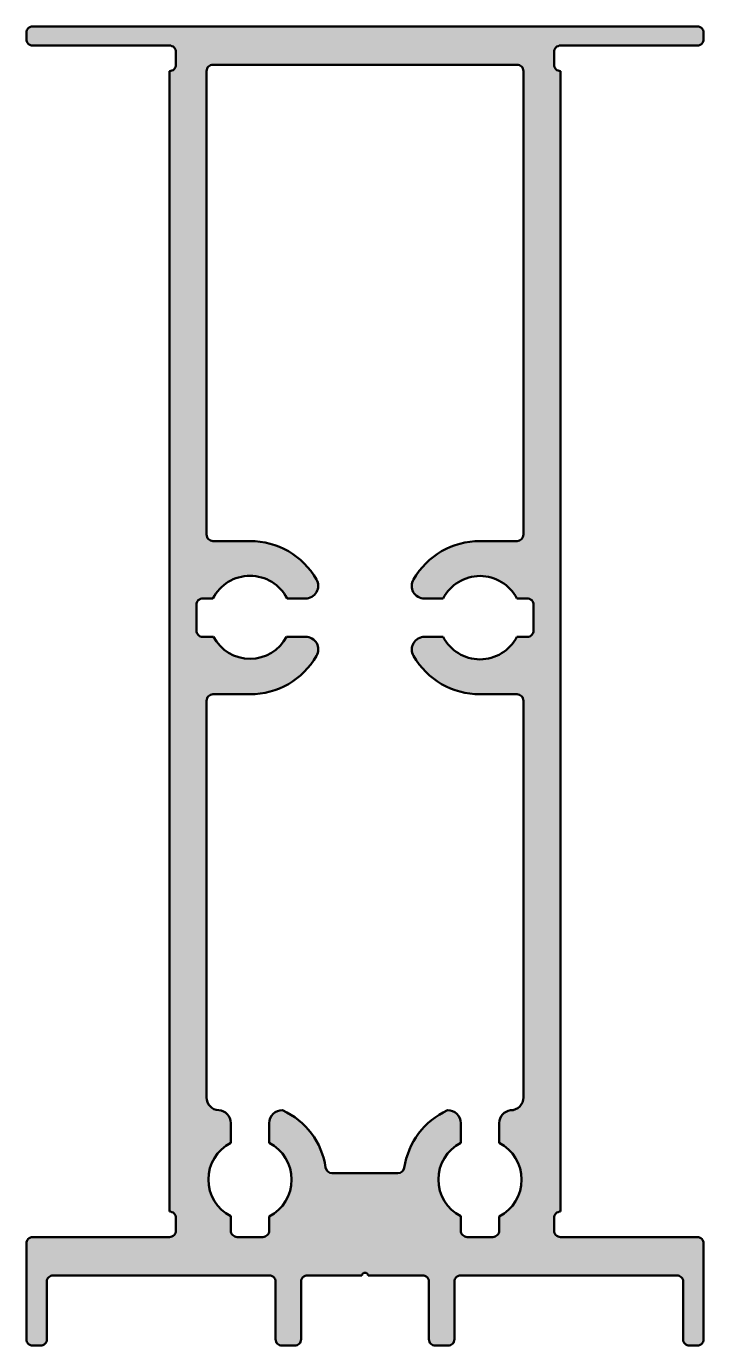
# Model space of a CAD drawing. Extents: x 0 to 53, y 0 to 103.
import ezdxf

# ---------------------------------------------------------------- set-up
doc = ezdxf.new("R2010")
doc.units = 0
doc.layers.add('0S-Alu contour', color=7, linetype='Continuous', lineweight=50)
doc.layers.add('0S-Alu hatch', color=252, linetype='Continuous', lineweight=25)

# ---------------------------------------------------------------- blocks, each defined once
blk = doc.blocks.new('324320__92DC7F8A_E712_4B63_88AD_3FE7CF67485B_')
at = {"layer": '0S-Alu hatch'}
h = blk.add_hatch(color=256, dxfattribs=at)
edge = h.paths.add_edge_path()
edge.add_arc((0.4997428864699873, 102.8002525358933), 0.4997429526113631, 89.97052180386262, 180.0294781961254)
edge.add_line((-1.1e-15, 102.7999954223633), (0, 102.2999954223632))
edge.add_arc((0.4997428864699586, 102.2997383088332), 0.4997429526113332, 179.9705218038621, 270.0294781961407)
edge.add_line((0.4999999999999999, 101.7999954223633), (11.19999694824219, 101.7999954223633))
edge.add_ellipse((11.20025867996451, 101.3002571540856), major_axis=(-0.4997383368170493, 0), ratio=1, start_angle=179.9699920485695, end_angle=270.030007951431, ccw=False)
edge.add_line((11.69999694824219, 101.2999954223632), (11.69999694824219, 100.2999954223632))
edge.add_ellipse((11.20025867996455, 100.2997336906409), major_axis=(-0.4997383368170084, 0), ratio=1, start_angle=89.9699920485649, end_angle=180.0300079514306, ccw=False)
edge.add_line((11.19999694824219, 99.79999542236328), (11.19999694824219, 10.5))
edge.add_ellipse((11.20026087140631, 10.00026392316412), major_axis=(-0.499736146528097, 0), ratio=1, start_angle=179.9697406636846, end_angle=270.03025933630755, ccw=False)
edge.add_line((11.69999694824219, 9.999999999999998), (11.69999694824219, 9))
edge.add_ellipse((11.20026087140631, 8.999736076835873), major_axis=(-0.4997361465280935, 0), ratio=1, start_angle=89.969740663692, end_angle=180.0302593363155, ccw=False)
edge.add_line((11.19999694824219, 8.5), (0.5, 8.5))
edge.add_arc((0.4997406949900169, 8.000259305009983), 0.4997407622639895, 89.970270419251, 180.0297295807517)
edge.add_line((2e-16, 8), (0, 0.5))
edge.add_arc((0.4997403662655471, 0.4997403662655471), 0.4997404337102405, 179.9702327110904, 270.0297672889146)
edge.add_line((0.4999999999999998, 0), (1.099998474121093, 0))
edge.add_arc((1.100258107855546, 0.4997403662655476), 0.4997404337102409, 269.9702327110854, 360.0297672889096)
edge.add_line((1.599998474121093, 0.4999999999999999), (1.599998474121093, 5))
edge.add_ellipse((2.099739169111112, 5.000259305009982), major_axis=(-0.4997407622639912, 0), ratio=1, start_angle=-90.02972958074889, end_angle=0.02972958075167753, ccw=False)
edge.add_line((2.099998474121093, 5.5), (19, 5.5))
edge.add_ellipse((19.00025468461074, 5.000254684610745), major_axis=(-0.4997453802865575, 0), ratio=1, start_angle=179.9708004225566, end_angle=270.0291995774446, ccw=False)
edge.add_line((19.5, 5), (19.5, 0.4999999999999965))
edge.add_arc((19.99973574828548, 0.4997357482854838), 0.4997358181513691, 179.9697029747914, 270.0302970252019)
edge.add_line((20, 2.8e-15), (21, 0))
edge.add_arc((21.00025501350932, 0.4997449864906824), 0.499745051555753, 269.9707626951156, 360.0292373048742)
edge.add_line((21.5, 0.5000000000000002), (21.5, 4.999999999999999))
edge.add_ellipse((21.99973607683586, 5.000263923164135), major_axis=(-0.499736146528081, 0), ratio=1, start_angle=-90.03025933630857, end_angle=0.0302593363155097, ccw=False)
edge.add_line((21.99999999999999, 5.499999999999999), (26.25152885529219, 5.5))
edge.add_ellipse((26.50099182128911, 5.447618391059813), major_axis=(-0.2549031274016484, 0), ratio=1, start_angle=191.8585441902846, end_angle=348.1414558097191, ccw=False)
edge.add_line((26.75045478728602, 5.500000000000016), (31, 5.5))
edge.add_ellipse((31.00025468461075, 5.000254684610748), major_axis=(-0.4997453802865549, 0), ratio=1, start_angle=179.9708004225566, end_angle=270.02919957744507, ccw=False)
edge.add_line((31.5, 5.000000000000001), (31.5, 0.5000000000000071))
edge.add_arc((31.99973574828549, 0.499735748285488), 0.4997358181513762, 179.9697029747914, 270.0302970252006)
edge.add_line((32, -1e-16), (33, 0))
edge.add_arc((33.00025501350931, 0.4997449864906896), 0.4997450515557603, 269.9707626951164, 360.0292373048866)
edge.add_line((33.5, 0.5000000000000004), (33.5, 4.999999999999998))
edge.add_ellipse((33.99973607683587, 5.000263923164131), major_axis=(-0.4997361465280846, 0), ratio=1, start_angle=-90.03025933630971, end_angle=0.0302593363155097, ccw=False)
edge.add_line((34.00000000000001, 5.499999999999996), (50.9000015258789, 5.499999999999999))
edge.add_ellipse((50.90025621048967, 5.00025468461077), major_axis=(-0.4997453802865319, 0), ratio=1, start_angle=179.9708004225441, end_angle=270.0291995774479, ccw=False)
edge.add_line((51.4000015258789, 4.999999999999994), (51.4000015258789, 0.4999999999999992))
edge.add_arc((51.8997372741644, 0.4997357482855016), 0.4997358181513904, 179.9697029748034, 270.0302970251998)
edge.add_line((51.90000152587891, -7e-16), (52.5, 0))
edge.add_arc((52.50025501350933, 0.4997449864906686), 0.4997450515557392, 269.9707626951139, 360.0292373048742)
edge.add_line((53, 0.5000000000000006), (53, 7.999999999999992))
edge.add_arc((52.50025468461075, 8.000254684610752), 0.4997453802865514, 359.9708004225565, 450.0291995774462)
edge.add_line((52.5, 8.5), (41.79999542236329, 8.499999999999998))
edge.add_ellipse((41.79974073775252, 8.999745315389243), major_axis=(-0.4997453802865478, 0), ratio=1, start_angle=-0.02919957744347812, end_angle=90.02919957744712, ccw=False)
edge.add_line((41.29999542236327, 8.999999999999991), (41.29999542236328, 10))
edge.add_ellipse((41.79974073775253, 10.00025468461075), major_axis=(-0.4997453802865513, 0), ratio=1, start_angle=-90.02919957744541, end_angle=0.02919957744347812, ccw=False)
edge.add_line((41.79999542236328, 10.5), (41.7999954223633, 99.79999542236332))
edge.add_ellipse((41.79974292927048, 100.2997429292705), major_axis=(-0.4997475706921665, 0), ratio=1, start_angle=-0.02894819311200081, end_angle=90.0289481931249, ccw=False)
edge.add_line((41.29999542236328, 100.2999954223632), (41.29999542236328, 101.2999954223633))
edge.add_ellipse((41.79974292927054, 101.300247915456), major_axis=(-0.4997475706922305, 0), ratio=1, start_angle=-90.02894819311751, end_angle=0.02894819311200081, ccw=False)
edge.add_line((41.7999954223633, 101.7999954223633), (52.5, 101.7999954223633))
edge.add_arc((52.5002524930928, 102.2997429292705), 0.4997475706921665, 269.9710518068768, 360.0289481931246)
edge.add_line((53, 102.2999954223632), (53, 102.7999954223633))
edge.add_arc((52.50025249309278, 102.800247915456), 0.4997475706921807, 359.9710518068754, 450.0289481931215)
edge.add_line((52.5, 103.2999954223632), (0.5, 103.2999954223632))
edge = h.paths.add_edge_path()
edge.add_ellipse((14.59974598102836, 99.80024791545603), major_axis=(-0.4997475706922376, 0), ratio=1, start_angle=-90.02894819311717, end_angle=0.02894819311200081, ccw=False)
edge.add_line((14.59999847412111, 100.2999954223633), (38.4000015258789, 100.2999954223632))
edge.add_ellipse((38.40025401897168, 99.80024791545605), major_axis=(-0.4997475706921949, 0), ratio=1, start_angle=179.9710518068756, end_angle=270.0289481931199, ccw=False)
edge.add_line((38.90000152587891, 99.79999542236328), (38.90000152587891, 63.50025939941405))
edge.add_ellipse((38.38757054571684, 63.51240916149571), major_axis=(-0.5125749956333229, 0), ratio=1, start_angle=91.38882169683802, end_angle=178.6417689145653, ccw=False)
edge.add_line((38.39999389648437, 62.99998474121093), (35.50000762939453, 62.99998474121093))
edge.add_arc((35.50000972386794, 56.99999552188662), 5.999989219324672, 90.00002000078366, 150.000059437071)
edge.add_arc((31.13474684358684, 59.48000549174989), 0.9801762639070632, 147.9610496199604, 271.0206460179342)
edge.add_line((31.15220642089844, 58.49998474121095), (32.62049865662766, 58.49998474121093))
edge.add_ellipse((35.50141992104943, 57.03053385812814), major_axis=(-3.234036677217856, 0), ratio=1, start_angle=207.0223367419041, end_angle=332.9755611770216, ccw=False)
edge.add_line((38.38239509509291, 58.49987904430307), (39.17729949951171, 58.50448608398437))
edge.add_ellipse((39.19089506108834, 57.99554641075555), major_axis=(-0.5091212333824224, 0), ratio=1, start_angle=180.4994897238453, end_angle=271.5302070661786, ccw=False)
edge.add_line((39.69999694824219, 57.99998474121093), (39.69999694824219, 55.99998474121093))
edge.add_ellipse((39.20026791585619, 55.99971377359693), major_axis=(-0.4997291058492548, 0), ratio=1, start_angle=89.96893256517183, end_angle=180.0310674348342, ccw=False)
edge.add_line((39.19999694824219, 55.49998474121093), (38.37950897216797, 55.49998474121093))
edge.add_ellipse((35.49859039426719, 56.96936441837525), major_axis=(-3.234001930759684, 0), ratio=1, start_angle=27.023336659988786, end_angle=152.9766633400118, ccw=False)
edge.add_line((32.61767181636642, 55.49998474121092), (31.16990418806092, 55.49998474121092))
edge.add_arc((31.16990418806092, 54.49998474121091), 1.000000000000002, 90, 209.9991875263468)
edge.add_arc((35.49996030647537, 56.9998619385614), 5.999877197537089, 209.999187526347, 270.0004519098396)
edge.add_line((35.50000762939453, 50.99998474121093), (38.39999389648439, 50.99998474121092))
edge.add_ellipse((38.40024003484352, 50.50022325745442), major_axis=(-0.499761544369504, 0), ratio=1, start_angle=179.9735297071604, end_angle=270.02821883732975, ccw=False)
edge.add_line((38.90000152587891, 50.49999237074555), (38.90000152587891, 19.42961120605469))
edge.add_ellipse((37.90050731111409, 19.42910542081951), major_axis=(-0.9994943427388943, 0), ratio=1, start_angle=89.97100597841, end_angle=180.0289940215866, ccw=False)
edge.add_arc((38.02955399489679, 17.40799903567856), 1.029793799208978, 97.2272043846775, 178.76348492263)
edge.add_line((37, 17.43022155761719), (37, 15.87445545196533))
edge.add_ellipse((35.52717958813815, 12.99678926078016), major_axis=(-3.232671135993742, 0), ratio=1, start_angle=117.10385339437431, end_angle=242.8961466056257, ccw=False)
edge.add_line((37, 10.11912306959499), (37, 9.000000953674318))
edge.add_ellipse((36.50025249309279, 8.999748460581529), major_axis=(-0.4997475706921807, 0), ratio=1, start_angle=89.9710518068785, end_angle=180.0289481931246, ccw=False)
edge.add_line((36.5, 8.500000953674316), (34.5, 8.500000953674318))
edge.add_ellipse((34.49973826827763, 8.999739221951941), major_axis=(-0.4997383368169924, 0), ratio=1, start_angle=-0.030007951430604862, end_angle=90.03000795143691, ccw=False)
edge.add_line((34, 9.00000095367431), (34, 10.12555027008056))
edge.add_ellipse((35.4728055144527, 13.00321392098408), major_axis=(-3.232662087372207, 0), ratio=1, start_angle=-62.89636113797951, end_angle=62.8963611379794, ccw=False)
edge.add_line((34.00000000000001, 15.8808775718876), (34.00000000000002, 17.43022155761718))
edge.add_arc((32.99939307971095, 17.42985098570344), 1.000606988909189, 0.0212193272432943, 92.35732172004693)
edge.add_arc((35.44602841240614, 13.03590706946376), 5.939793931238426, 114.7610381012841, 171.389947961976)
edge.add_ellipse((29.07881011402475, 14.00000095367429), major_axis=(-0.4999999999999769, 0), ratio=1, start_angle=89.9999999999988, end_angle=171.3899479619751, ccw=False)
edge.add_line((29.07881011402474, 13.50000095367431), (23.91379547119141, 13.50000095367432))
edge.add_ellipse((23.91351196703453, 13.99938154906773), major_axis=(-0.4993806758677057, 0), ratio=1, start_angle=7.337350631585593, end_angle=90.03252747517303, ccw=False)
edge.add_arc((17.6667040464834, 13.12978697039618), 5.807691841117016, 7.975528921792913, 65.86024290950898)
edge.add_arc((20.00058616033076, 17.42986432415502), 1.000586224101249, 87.63706709218631, 179.9795440216926)
edge.add_line((19, 17.43022155761719), (19, 15.87445545196533))
edge.add_ellipse((17.52717958813814, 12.99678926078016), major_axis=(-3.232671135993744, 0), ratio=1, start_angle=117.1038533943744, end_angle=242.8961466056256, ccw=False)
edge.add_line((19, 10.11912306959499), (19, 9.000000953674316))
edge.add_ellipse((18.50025249309277, 8.99974846058154), major_axis=(-0.4997475706921914, 0), ratio=1, start_angle=89.9710518068797, end_angle=180.0289481931246, ccw=False)
edge.add_line((18.5, 8.500000953674316), (16.5, 8.500000953674316))
edge.add_ellipse((16.49973607683587, 8.99973703051019), major_axis=(-0.4997361465280917, 0), ratio=1, start_angle=-0.0302593363155097, end_angle=90.03025933630818, ccw=False)
edge.add_line((16, 9.000000953674316), (16, 10.12555027008056))
edge.add_ellipse((17.4728055144527, 13.00321392098408), major_axis=(-3.232662087372207, 0), ratio=1, start_angle=-62.8963611379794, end_angle=62.8963611379794, ccw=False)
edge.add_line((16, 15.8808775718876), (16, 17.43022155761719))
edge.add_arc((14.9993997625364, 17.42985477674936), 1.000600304687355, 0.0210023883863433, 87.11770844287582)
edge.add_ellipse((15.09999847407536, 19.42792421452395), major_axis=(-0.9999999999542676, 0), ratio=1, start_angle=0, end_angle=87.11770844395471, ccw=False)
edge.add_line((14.09999847412109, 19.42792421451453), (14.0999984741211, 50.5))
edge.add_ellipse((14.59975233951768, 50.50023088309316), major_axis=(-0.4997539187298342, 0), ratio=1, start_angle=-90.02821883733111, end_angle=0.026470282224011044, ccw=False)
edge.add_line((14.5999984741211, 50.99998474121092), (17.49998474121092, 50.99998474121092))
edge.add_arc((17.50003206413009, 56.99986193856144), 5.999877197537144, 269.9995480901603, 330.0006770590678)
edge.add_arc((21.86468010216819, 54.5196506146599), 0.9804765467731456, 327.9936283944934, 450.9765851404955)
edge.add_line((21.84796905517578, 55.49998474121094), (20.36842692458638, 55.49998474121093))
edge.add_ellipse((17.50140112770218, 57.03056080269909), major_axis=(-3.250000000000002, 0), ratio=1, start_angle=28.095752183056106, end_angle=151.904247816944, ccw=False)
edge.add_line((14.634375330818, 55.49998474121093), (13.79999542236327, 55.49998474121095))
edge.add_ellipse((13.79972445474929, 55.99971377359696), major_axis=(-0.4997291058492654, 0), ratio=1, start_angle=-0.031067434822489304, end_angle=90.03106743482567, ccw=False)
edge.add_line((13.29999542236328, 55.99998474121095), (13.29999542236328, 57.99998474121094))
edge.add_ellipse((13.80909730951714, 57.99554641075556), major_axis=(-0.5091212333824288, 0), ratio=1, start_angle=268.4697929338232, end_angle=359.5005102761547, ccw=False)
edge.add_line((13.82269287109376, 58.50448608398439), (14.6025483216727, 58.49996626375626))
edge.add_ellipse((17.50140112869193, 57.03056080219654), major_axis=(-3.250000001111508, 0), ratio=1, start_angle=206.8804533107739, end_angle=333.11991189641344, ccw=False)
edge.add_line((20.40024456956214, 58.49998474121094), (21.83010344142964, 58.49998474121092))
edge.add_arc((21.83010344142965, 59.49998474121094), 1.000000000000011, 269.9999999999996, 389.9999286754929)
edge.add_arc((17.49998264673753, 56.99999552188662), 5.999989219324677, 29.99992867549321, 89.99997999921625)
edge.add_line((17.49998474121094, 62.99998474121093), (14.59999847412109, 62.99998474121093))
edge.add_ellipse((14.59972750650711, 63.49971377359695), major_axis=(-0.499729105849269, 0), ratio=1, start_angle=-0.031067434822489304, end_angle=90.03106743482653, ccw=False)
edge.add_line((14.09999847412109, 63.49998474121093), (14.09999847412109, 99.7999954223633))
at = {"layer": '0S-Alu contour', "color": 7}
for points in [[(-1.1e-15, 102.7999954223633), (0, 102.2999954223632)], [(52.5, 103.2999954223632), (0.5, 103.2999954223632)], [(53, 102.2999954223632), (53, 102.7999954223633)], [(0.4999999999999999, 101.7999954223633), (11.19999694824219, 101.7999954223633)], [(11.69999694824219, 101.2999954223632), (11.69999694824219, 100.2999954223632)], [(41.29999542236328, 100.2999954223632), (41.29999542236328, 101.2999954223633)], [(41.7999954223633, 101.7999954223633), (52.5, 101.7999954223633)], [(14.59999847412111, 100.2999954223633), (38.4000015258789, 100.2999954223632)], [(11.19999694824219, 99.79999542236328), (11.19999694824219, 10.5)], [(14.09999847412109, 63.49998474121093), (14.09999847412109, 99.7999954223633)], [(38.90000152587891, 99.79999542236328), (38.90000152587891, 63.50025939941405)], [(41.79999542236328, 10.5), (41.7999954223633, 99.79999542236332)], [(17.49998474121094, 62.99998474121093), (14.59999847412109, 62.99998474121093)], [(38.39999389648437, 62.99998474121093), (35.50000762939453, 62.99998474121093)], [(13.29999542236328, 55.99998474121095), (13.29999542236328, 57.99998474121094)], [(13.82269287109376, 58.50448608398439), (14.6025483216727, 58.49996626375626)], [(20.40024456956214, 58.49998474121094), (21.83010344142964, 58.49998474121092)], [(31.15220642089844, 58.49998474121095), (32.62049865662766, 58.49998474121093)], [(38.38239509509291, 58.49987904430307), (39.17729949951171, 58.50448608398437)], [(39.69999694824219, 57.99998474121093), (39.69999694824219, 55.99998474121093)], [(14.634375330818, 55.49998474121093), (13.79999542236327, 55.49998474121095)], [(21.84796905517578, 55.49998474121094), (20.36842692458638, 55.49998474121093)], [(32.61767181636642, 55.49998474121092), (31.16990418806092, 55.49998474121092)], [(39.19999694824219, 55.49998474121093), (38.37950897216797, 55.49998474121093)], [(14.5999984741211, 50.99998474121092), (17.49998474121092, 50.99998474121092)], [(35.50000762939453, 50.99998474121093), (38.39999389648439, 50.99998474121092)], [(14.09999847412109, 19.42792421451453), (14.0999984741211, 50.5)], [(38.90000152587891, 50.49999237074555), (38.90000152587891, 19.42961120605469)], [(16, 15.8808775718876), (16, 17.43022155761719)], [(19, 17.43022155761719), (19, 15.87445545196533)], [(34.00000000000001, 15.8808775718876), (34.00000000000002, 17.43022155761718)], [(37, 17.43022155761719), (37, 15.87445545196533)], [(29.07881011402474, 13.50000095367431), (23.91379547119141, 13.50000095367432)], [(11.69999694824219, 9.999999999999998), (11.69999694824219, 9)], [(16, 9.000000953674316), (16, 10.12555027008056)], [(19, 10.11912306959499), (19, 9.000000953674316)], [(34, 9.00000095367431), (34, 10.12555027008056)], [(37, 10.11912306959499), (37, 9.000000953674318)], [(41.29999542236327, 8.999999999999991), (41.29999542236328, 10)], [(11.19999694824219, 8.5), (0.5, 8.5)], [(18.5, 8.500000953674316), (16.5, 8.500000953674316)], [(36.5, 8.500000953674316), (34.5, 8.500000953674318)], [(52.5, 8.5), (41.79999542236329, 8.499999999999998)], [(2e-16, 8), (0, 0.5)], [(53, 0.5000000000000006), (53, 7.999999999999992)], [(2.099998474121093, 5.5), (19, 5.5)], [(21.99999999999999, 5.499999999999999), (26.25152885529219, 5.5)], [(26.75045478728602, 5.500000000000016), (31, 5.5)], [(34.00000000000001, 5.499999999999996), (50.9000015258789, 5.499999999999999)], [(1.599998474121093, 0.4999999999999999), (1.599998474121093, 5)], [(19.5, 5), (19.5, 0.4999999999999965)], [(21.5, 0.5000000000000002), (21.5, 4.999999999999999)], [(31.5, 5.000000000000001), (31.5, 0.5000000000000071)], [(33.5, 0.5000000000000004), (33.5, 4.999999999999998)], [(51.4000015258789, 4.999999999999994), (51.4000015258789, 0.4999999999999992)], [(0.4999999999999998, 0), (1.099998474121093, 0)], [(20, 2.8e-15), (21, 0)], [(32, -1e-16), (33, 0)], [(51.90000152587891, -7e-16), (52.5, 0)]]:
    blk.add_lwpolyline(points, dxfattribs=at)
for centre, radius, start, end in [((0.4997428864699873, 102.8002525358933), 0.4997429526113631, 89.97052180386262, 180.0294781961254), ((0.4997428864699586, 102.2997383088332), 0.4997429526113332, 179.9705218038621, 270.0294781961407), ((52.50025249309278, 102.800247915456), 0.4997475706921807, 359.9710518068754, 90.02894819312155), ((52.5002524930928, 102.2997429292705), 0.4997475706921665, 269.9710518068768, 0.0289481931245776), ((17.49998264673753, 56.99999552188662), 5.999989219324677, 29.99992867549321, 89.99997999921625), ((35.50000972386794, 56.99999552188662), 5.999989219324672, 90.00002000078366, 150.000059437071), ((21.83010344142965, 59.49998474121094), 1.000000000000011, 269.9999999999996, 29.9999286754929), ((31.13474684358684, 59.48000549174989), 0.9801762639070632, 147.9610496199604, 271.0206460179342), ((21.86468010216819, 54.5196506146599), 0.9804765467731456, 327.9936283944934, 90.97658514049547), ((31.16990418806092, 54.49998474121091), 1.000000000000002, 90, 209.9991875263468), ((17.50003206413009, 56.99986193856144), 5.999877197537144, 269.9995480901603, 330.0006770590678), ((35.49996030647537, 56.9998619385614), 5.999877197537089, 209.999187526347, 270.0004519098396), ((14.9993997625364, 17.42985477674936), 1.000600304687355, 0.0210023883863433, 87.11770844287582), ((20.00058616033076, 17.42986432415502), 1.000586224101249, 87.63706709218631, 179.9795440216926), ((17.6667040464834, 13.12978697039618), 5.807691841117016, 7.975528921792913, 65.86024290950898), ((35.44602841240614, 13.03590706946376), 5.939793931238426, 114.7610381012841, 171.389947961976), ((32.99939307971095, 17.42985098570344), 1.000606988909189, 0.0212193272432943, 92.35732172004693), ((38.02955399489679, 17.40799903567856), 1.029793799208978, 97.2272043846775, 178.76348492263), ((0.4997406949900169, 8.000259305009983), 0.4997407622639895, 89.970270419251, 180.0297295807517), ((52.50025468461075, 8.000254684610752), 0.4997453802865514, 359.9708004225565, 90.02919957744626), ((0.4997403662655471, 0.4997403662655471), 0.4997404337102405, 179.9702327110904, 270.0297672889146), ((1.100258107855546, 0.4997403662655476), 0.4997404337102409, 269.9702327110854, 0.0297672889096014), ((19.99973574828548, 0.4997357482854838), 0.4997358181513691, 179.9697029747914, 270.0302970252019), ((21.00025501350932, 0.4997449864906824), 0.499745051555753, 269.9707626951156, 0.0292373048741785), ((31.99973574828549, 0.499735748285488), 0.4997358181513762, 179.9697029747914, 270.0302970252006), ((33.00025501350931, 0.4997449864906896), 0.4997450515557603, 269.9707626951164, 0.0292373048866443), ((51.8997372741644, 0.4997357482855016), 0.4997358181513904, 179.9697029748034, 270.0302970251998), ((52.50025501350933, 0.4997449864906686), 0.4997450515557392, 269.9707626951139, 0.0292373048741785)]:
    blk.add_arc(centre, radius, start, end, dxfattribs=at)
at = {"layer": '0S-Alu contour', "color": 7, "extrusion": (0, 0, -1)}
for centre, radius, start, end in [((-11.20025867996451, 101.3002571540856), 0.4997383368170493, 89.96999204856901, 180.0300079514306), ((-41.79974292927054, 101.300247915456), 0.4997475706922305, 359.971051806888, 90.02894819311749), ((-11.20025867996455, 100.2997336906409), 0.4997383368170084, 179.9699920485694, 270.0300079514351), ((-14.59974598102836, 99.80024791545603), 0.4997475706922376, 359.971051806888, 90.02894819311724), ((-38.40025401897168, 99.80024791545605), 0.4997475706921949, 89.97105180688008, 180.0289481931245), ((-41.79974292927048, 100.2997429292705), 0.4997475706921665, 269.9710518068751, 0.0289481931119874), ((-14.59972750650711, 63.49971377359695), 0.499729105849269, 269.9689325651735, 0.0310674348224534), ((-38.38757054571684, 63.51240916149571), 0.5125749956333229, 181.3582310854348, 268.611178303162), ((-17.50140112869193, 57.03056080219654), 3.250000001111508, 26.88008810358654, 153.1195466892261), ((-35.50141992104943, 57.03053385812814), 3.234036677217856, 27.02443882297841, 152.9776632580959), ((-13.80909730951714, 57.99554641075556), 0.5091212333824288, 0.4994897238452488, 91.53020706617681), ((-39.19089506108834, 57.99554641075555), 0.5091212333824224, 88.46979293382137, 179.5005102761547), ((-13.79972445474929, 55.99971377359696), 0.4997291058492654, 269.9689325651743, 0.0310674348224534), ((-39.20026791585619, 55.99971377359693), 0.4997291058492549, 179.9689325651658, 270.0310674348282), ((-17.50140112770218, 57.03056080269909), 3.250000000000003, 208.095752183056, 331.9042478169439), ((-35.49859039426719, 56.96936441837525), 3.234001930759684, 207.0233366599883, 332.9766633400112), ((-14.59975233951768, 50.50023088309316), 0.4997539187298342, 359.973529717776, 90.0282188373312), ((-38.40024003484352, 50.50022325745442), 0.499761544369504, 89.97178116267027, 180.0264702928397), ((-15.09999847407536, 19.42792421452395), 0.9999999999542676, 272.8822915560453, 0), ((-37.90050731111409, 19.42910542081951), 0.9994943427388943, 179.9710059784134, 270.02899402159), ((-17.4728055144527, 13.00321392098408), 3.232662087372208, 297.1036388620206, 62.8963611379794), ((-17.52717958813814, 12.99678926078016), 3.232671135993744, 117.1038533943744, 242.8961466056256), ((-35.4728055144527, 13.00321392098408), 3.232662087372208, 297.1036388620206, 62.89636113797953), ((-35.52717958813815, 12.99678926078016), 3.232671135993742, 117.1038533943743, 242.8961466056257), ((-23.91351196703453, 13.99938154906773), 0.4993806758677057, 269.967472524827, 352.6626493684144), ((-29.07881011402475, 14.00000095367429), 0.4999999999999769, 188.610052038025, 270.0000000000012), ((-11.20026087140631, 10.00026392316412), 0.499736146528097, 89.96974066369243, 180.0302593363155), ((-41.79974073775253, 10.00025468461075), 0.4997453802865514, 359.9708004225565, 90.02919957744547), ((-11.20026087140631, 8.999736076835873), 0.4997361465280935, 179.9697406636845, 270.030259336308), ((-16.49973607683587, 8.99973703051019), 0.4997361465280917, 269.9697406636918, 0.0302593363155077), ((-18.50025249309277, 8.99974846058154), 0.4997475706921914, 179.9710518068754, 270.0289481931203), ((-34.49973826827763, 8.999739221951941), 0.4997383368169924, 269.9699920485631, 0.0300079514306041), ((-36.50025249309279, 8.999748460581529), 0.4997475706921807, 179.9710518068754, 270.0289481931215), ((-41.79974073775252, 8.999745315389243), 0.4997453802865479, 269.9708004225529, 0.0291995774435229), ((-2.099739169111112, 5.000259305009982), 0.4997407622639912, 359.9702704192483, 90.02972958074884), ((-19.00025468461074, 5.000254684610745), 0.4997453802865576, 89.97080042255536, 180.0291995774435), ((-21.99973607683586, 5.000263923164135), 0.499736146528081, 359.9697406636845, 90.0302593363086), ((-26.50099182128911, 5.447618391059813), 0.2549031274016484, 11.85854419028087, 168.1414558097154), ((-31.00025468461075, 5.000254684610748), 0.499745380286555, 89.97080042255494, 180.0291995774435), ((-33.99973607683587, 5.000263923164131), 0.4997361465280846, 359.9697406636845, 90.03025933630983), ((-50.90025621048967, 5.00025468461077), 0.4997453802865319, 89.97080042255212, 180.029199577456)]:
    blk.add_arc(centre, radius, start, end, dxfattribs=at)
blk = doc.blocks.new('324320__F407A5D6_50B0_4F95_AC0E_72AFBB0BD6D0_')
at = {"layer": '0S-Alu contour', "color": 7}
blk.add_blockref('324320__92DC7F8A_E712_4B63_88AD_3FE7CF67485B_', (0, 0), dxfattribs=at)

msp = doc.modelspace()

# ---------------------------------------------------------------- block references
at = {"layer": '0S-Alu contour', "color": 7}
msp.add_blockref('324320__F407A5D6_50B0_4F95_AC0E_72AFBB0BD6D0_', (0, 0), dxfattribs=at)

doc.saveas('drawing.dxf')
